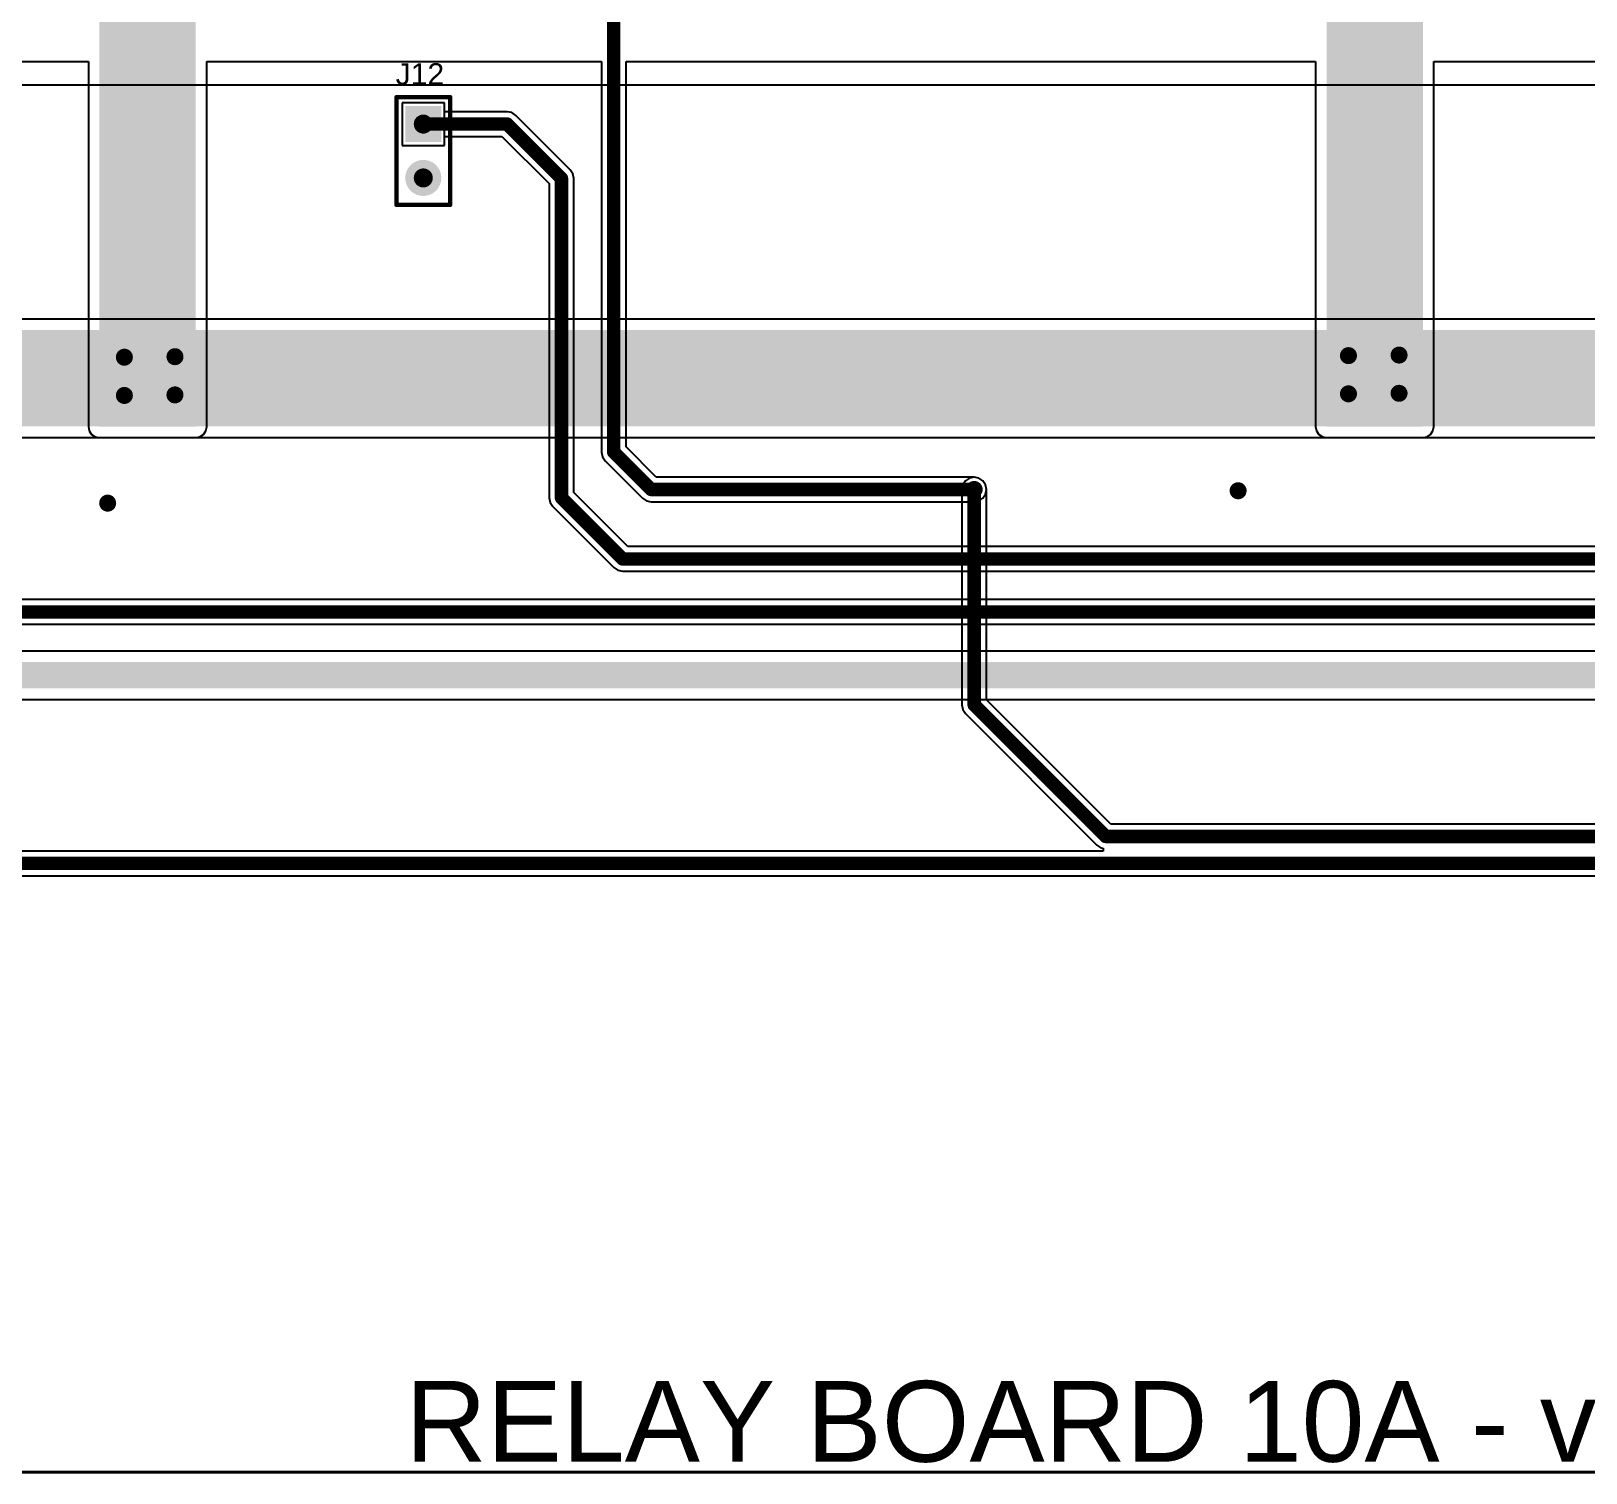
# Model space of a CAD drawing. Header units: millimetres. Extents: x -9 to 259, y -9 to 194.
# Drawn here: x 82.1 to 155.4, y -9.2 to 58.8 of the extents above; entities that cross this region are included whole.
import ezdxf

# ---------------------------------------------------------------- set-up
doc = ezdxf.new("R2010")
doc.units = ezdxf.units.MM
for name, color, linetype in [('BottomLayer', 5, 'Continuous'), ('BottomSolder', 6, 'Continuous'), ('MultiLayer', 9, 'Continuous'), ('PadHoleLayer', 156, 'Continuous'), ('TopLayer', 1, 'Continuous'), ('TopOverlay', 2, 'Continuous'), ('TopSolder', 216, 'Continuous'), ('ViaHoleLayer', 16, 'Continuous')]:
    doc.layers.add(name, color=color, linetype=linetype)
doc.styles.add('Arial', font='', dxfattribs={"height": 0.2})
doc.styles.get('Arial').set_extended_font_data('Arial')

# ---------------------------------------------------------------- blocks, each defined once
blk = doc.blocks.new('HDR1X2__F_______23')
at = {"layer": 'BottomLayer'}
blk.add_hatch(color=5, dxfattribs=at).paths.add_polyline_path([(-2.02, 0.75), (-0.52, 0.75), (-0.52, -0.75), (-2.02, -0.75)])
h = blk.add_hatch(color=5, dxfattribs=at)
edge = h.paths.add_edge_path()
edge.add_arc((1.27, 0), 0.75, 0, 360)
at = {"layer": 'BottomSolder'}
blk.add_hatch(color=6, dxfattribs=at).paths.add_polyline_path([(-2.122, 0.852), (-0.418, 0.852), (-0.418, -0.852), (-2.122, -0.852)])
h = blk.add_hatch(color=6, dxfattribs=at)
edge = h.paths.add_edge_path()
edge.add_arc((1.27, 0), 0.852, 0, 360)
at = {"layer": 'MultiLayer'}
blk.add_hatch(color=9, dxfattribs=at).paths.add_polyline_path([(-2.02, 0.75), (-0.52, 0.75), (-0.52, -0.75), (-2.02, -0.75)])
h = blk.add_hatch(color=9, dxfattribs=at)
edge = h.paths.add_edge_path()
edge.add_arc((1.27, 0), 0.75, 0, 360)
at = {"layer": 'PadHoleLayer'}
h = blk.add_hatch(color=156, dxfattribs=at)
edge = h.paths.add_edge_path()
edge.add_arc((-1.27, 0), 0.45, 0, 360)
h = blk.add_hatch(color=156, dxfattribs=at)
edge = h.paths.add_edge_path()
edge.add_arc((1.27, 0), 0.45, 0, 360)
at = {"layer": 'TopLayer'}
blk.add_hatch(color=1, dxfattribs=at).paths.add_polyline_path([(-2.02, 0.75), (-0.52, 0.75), (-0.52, -0.75), (-2.02, -0.75)])
h = blk.add_hatch(color=1, dxfattribs=at)
edge = h.paths.add_edge_path()
edge.add_arc((1.27, 0), 0.75, 0, 360)
at = {"layer": 'TopSolder'}
blk.add_hatch(color=216, dxfattribs=at).paths.add_polyline_path([(-2.122, 0.852), (-0.418, 0.852), (-0.418, -0.852), (-2.122, -0.852)])
h = blk.add_hatch(color=216, dxfattribs=at)
edge = h.paths.add_edge_path()
edge.add_arc((1.27, 0), 0.852, 0, 360)
at = {"layer": 'TopOverlay', "const_width": 0.2}
for points in [[(2.54, 1.27), (-2.54, 1.27)], [(-2.54, -1.27), (-2.54, 1.27)], [(2.54, -1.27), (2.54, 1.27)], [(2.54, -1.27), (-2.54, -1.27)]]:
    blk.add_lwpolyline(points, dxfattribs=at)
at = {"layer": 'TopOverlay', "const_width": 0.1}
for points in [[(-2.59, 1.27, 1), (-2.49, 1.27, 1)], [(-2.59, 1.27, 1), (-2.49, 1.27, 1)], [(2.49, 1.27, 1), (2.59, 1.27, 1)], [(2.49, 1.27, 1), (2.59, 1.27, 1)], [(-2.59, -1.27, 1), (-2.49, -1.27, 1)], [(-2.59, -1.27, 1), (-2.49, -1.27, 1)], [(2.49, -1.27, 1), (2.59, -1.27, 1)], [(2.49, -1.27, 1), (2.59, -1.27, 1)]]:
    blk.add_lwpolyline(points, format="xyb", close=True, dxfattribs=at)

msp = doc.modelspace()

# ---------------------------------------------------------------- hatches: boundary and pattern name
at = {"layer": 'BottomLayer'}
msp.add_hatch(color=5, dxfattribs=at).paths.add_polyline_path([(201.727, 44.664), (27.381, 44.664), (27.381, 40.121), (201.727, 40.121)])
h = msp.add_hatch(color=5, dxfattribs=at)
edge = h.paths.add_edge_path()
edge.add_arc((86.462, 43.383), 0.3, 0, 360)
h = msp.add_hatch(color=5, dxfattribs=at)
edge = h.paths.add_edge_path()
edge.add_arc((88.849, 43.409), 0.3, 0, 360)
h = msp.add_hatch(color=5, dxfattribs=at)
edge = h.paths.add_edge_path()
edge.add_arc((144.221, 43.459), 0.3, 0, 360)
h = msp.add_hatch(color=5, dxfattribs=at)
edge = h.paths.add_edge_path()
edge.add_arc((146.609, 43.485), 0.3, 0, 360)
h = msp.add_hatch(color=5, dxfattribs=at)
edge = h.paths.add_edge_path()
edge.add_arc((86.462, 41.58), 0.3, 0, 360)
h = msp.add_hatch(color=5, dxfattribs=at)
edge = h.paths.add_edge_path()
edge.add_arc((88.849, 41.605), 0.3, 0, 360)
h = msp.add_hatch(color=5, dxfattribs=at)
edge = h.paths.add_edge_path()
edge.add_arc((144.221, 41.656), 0.3, 0, 360)
h = msp.add_hatch(color=5, dxfattribs=at)
edge = h.paths.add_edge_path()
edge.add_arc((146.609, 41.681), 0.3, 0, 360)
h = msp.add_hatch(color=5, dxfattribs=at)
edge = h.paths.add_edge_path()
edge.add_arc((126.56, 37.145), 0.3, 0, 360)
h = msp.add_hatch(color=5, dxfattribs=at)
edge = h.paths.add_edge_path()
edge.add_arc((85.674, 36.5), 0.3, 0, 360)
h = msp.add_hatch(color=5, dxfattribs=at)
edge = h.paths.add_edge_path()
edge.add_arc((139.014, 37.084), 0.3, 0, 360)
at = {"layer": 'BottomSolder'}
h = msp.add_hatch(color=6, dxfattribs=at)
edge = h.paths.add_edge_path()
edge.add_arc((86.462, 43.383), 0.402, 0, 360)
h = msp.add_hatch(color=6, dxfattribs=at)
edge = h.paths.add_edge_path()
edge.add_arc((88.849, 43.409), 0.402, 0, 360)
h = msp.add_hatch(color=6, dxfattribs=at)
edge = h.paths.add_edge_path()
edge.add_arc((144.221, 43.459), 0.402, 0, 360)
h = msp.add_hatch(color=6, dxfattribs=at)
edge = h.paths.add_edge_path()
edge.add_arc((146.609, 43.485), 0.402, 0, 360)
h = msp.add_hatch(color=6, dxfattribs=at)
edge = h.paths.add_edge_path()
edge.add_arc((86.462, 41.58), 0.402, 0, 360)
h = msp.add_hatch(color=6, dxfattribs=at)
edge = h.paths.add_edge_path()
edge.add_arc((88.849, 41.605), 0.402, 0, 360)
h = msp.add_hatch(color=6, dxfattribs=at)
edge = h.paths.add_edge_path()
edge.add_arc((144.221, 41.656), 0.402, 0, 360)
h = msp.add_hatch(color=6, dxfattribs=at)
edge = h.paths.add_edge_path()
edge.add_arc((146.609, 41.681), 0.402, 0, 360)
h = msp.add_hatch(color=6, dxfattribs=at)
edge = h.paths.add_edge_path()
edge.add_arc((126.56, 37.145), 0.402, 0, 360)
h = msp.add_hatch(color=6, dxfattribs=at)
edge = h.paths.add_edge_path()
edge.add_arc((139.014, 37.084), 0.402, 0, 360)
h = msp.add_hatch(color=6, dxfattribs=at)
edge = h.paths.add_edge_path()
edge.add_arc((85.674, 36.5), 0.402, 0, 360)
at = {"layer": 'TopLayer'}
for points in [[(85.285, 125.857), (85.285, 40.107), (89.828, 40.107), (89.828, 125.857)], [(143.188, 125.857), (143.188, 40.107), (147.731, 40.107), (147.731, 125.857)], [(233.645, 29.007), (29.439, 29.007), (29.439, 27.762), (233.645, 27.762)]]:
    msp.add_hatch(color=1, dxfattribs=at).paths.add_polyline_path(points)
h = msp.add_hatch(color=1, dxfattribs=at)
edge = h.paths.add_edge_path()
edge.add_arc((86.462, 43.383), 0.3, 0, 360)
h = msp.add_hatch(color=1, dxfattribs=at)
edge = h.paths.add_edge_path()
edge.add_arc((88.849, 43.409), 0.3, 0, 360)
h = msp.add_hatch(color=1, dxfattribs=at)
edge = h.paths.add_edge_path()
edge.add_arc((144.221, 43.459), 0.3, 0, 360)
h = msp.add_hatch(color=1, dxfattribs=at)
edge = h.paths.add_edge_path()
edge.add_arc((146.609, 43.485), 0.3, 0, 360)
h = msp.add_hatch(color=1, dxfattribs=at)
edge = h.paths.add_edge_path()
edge.add_arc((86.462, 41.58), 0.3, 0, 360)
h = msp.add_hatch(color=1, dxfattribs=at)
edge = h.paths.add_edge_path()
edge.add_arc((88.849, 41.605), 0.3, 0, 360)
h = msp.add_hatch(color=1, dxfattribs=at)
edge = h.paths.add_edge_path()
edge.add_arc((144.221, 41.656), 0.3, 0, 360)
h = msp.add_hatch(color=1, dxfattribs=at)
edge = h.paths.add_edge_path()
edge.add_arc((146.609, 41.681), 0.3, 0, 360)
h = msp.add_hatch(color=1, dxfattribs=at)
edge = h.paths.add_edge_path()
edge.add_arc((126.56, 37.145), 0.3, 0, 360)
h = msp.add_hatch(color=1, dxfattribs=at)
edge = h.paths.add_edge_path()
edge.add_arc((85.674, 36.5), 0.3, 0, 360)
h = msp.add_hatch(color=1, dxfattribs=at)
edge = h.paths.add_edge_path()
edge.add_arc((139.014, 37.084), 0.3, 0, 360)
at = {"layer": 'TopSolder'}
h = msp.add_hatch(color=216, dxfattribs=at)
edge = h.paths.add_edge_path()
edge.add_arc((86.462, 43.383), 0.402, 0, 360)
h = msp.add_hatch(color=216, dxfattribs=at)
edge = h.paths.add_edge_path()
edge.add_arc((88.849, 43.409), 0.402, 0, 360)
h = msp.add_hatch(color=216, dxfattribs=at)
edge = h.paths.add_edge_path()
edge.add_arc((144.221, 43.459), 0.402, 0, 360)
h = msp.add_hatch(color=216, dxfattribs=at)
edge = h.paths.add_edge_path()
edge.add_arc((146.609, 43.485), 0.402, 0, 360)
h = msp.add_hatch(color=216, dxfattribs=at)
edge = h.paths.add_edge_path()
edge.add_arc((86.462, 41.58), 0.402, 0, 360)
h = msp.add_hatch(color=216, dxfattribs=at)
edge = h.paths.add_edge_path()
edge.add_arc((88.849, 41.605), 0.402, 0, 360)
h = msp.add_hatch(color=216, dxfattribs=at)
edge = h.paths.add_edge_path()
edge.add_arc((144.221, 41.656), 0.402, 0, 360)
h = msp.add_hatch(color=216, dxfattribs=at)
edge = h.paths.add_edge_path()
edge.add_arc((146.609, 41.681), 0.402, 0, 360)
h = msp.add_hatch(color=216, dxfattribs=at)
edge = h.paths.add_edge_path()
edge.add_arc((126.56, 37.145), 0.402, 0, 360)
h = msp.add_hatch(color=216, dxfattribs=at)
edge = h.paths.add_edge_path()
edge.add_arc((139.014, 37.084), 0.402, 0, 360)
h = msp.add_hatch(color=216, dxfattribs=at)
edge = h.paths.add_edge_path()
edge.add_arc((85.674, 36.5), 0.402, 0, 360)
at = {"layer": 'ViaHoleLayer'}
h = msp.add_hatch(color=16, dxfattribs=at)
edge = h.paths.add_edge_path()
edge.add_arc((86.462, 43.383), 0.15, 0, 360)
h = msp.add_hatch(color=16, dxfattribs=at)
edge = h.paths.add_edge_path()
edge.add_arc((88.849, 43.409), 0.15, 0, 360)
h = msp.add_hatch(color=16, dxfattribs=at)
edge = h.paths.add_edge_path()
edge.add_arc((144.221, 43.459), 0.15, 0, 360)
h = msp.add_hatch(color=16, dxfattribs=at)
edge = h.paths.add_edge_path()
edge.add_arc((146.609, 43.485), 0.15, 0, 360)
h = msp.add_hatch(color=16, dxfattribs=at)
edge = h.paths.add_edge_path()
edge.add_arc((146.609, 41.681), 0.15, 0, 360)
h = msp.add_hatch(color=16, dxfattribs=at)
edge = h.paths.add_edge_path()
edge.add_arc((86.462, 41.58), 0.15, 0, 360)
h = msp.add_hatch(color=16, dxfattribs=at)
edge = h.paths.add_edge_path()
edge.add_arc((88.849, 41.605), 0.15, 0, 360)
h = msp.add_hatch(color=16, dxfattribs=at)
edge = h.paths.add_edge_path()
edge.add_arc((144.221, 41.656), 0.15, 0, 360)
h = msp.add_hatch(color=16, dxfattribs=at)
edge = h.paths.add_edge_path()
edge.add_arc((126.56, 37.145), 0.15, 0, 360)
h = msp.add_hatch(color=16, dxfattribs=at)
edge = h.paths.add_edge_path()
edge.add_arc((139.014, 37.084), 0.15, 0, 360)
h = msp.add_hatch(color=16, dxfattribs=at)
edge = h.paths.add_edge_path()
edge.add_arc((85.674, 36.5), 0.15, 0, 360)

# ---------------------------------------------------------------- linework, layer by layer
at = {"layer": 'BottomLayer'}
for p, q in [((-9.22, 56.236), (238.034, 56.236)), ((101.571, 55.385), (99.563, 55.385)), ((99.563, 55.385), (99.563, 53.377)), ((101.571, 53.377), (101.571, 55.385)), ((99.563, 53.377), (101.571, 53.377)), ((201.727, 45.182), (27.381, 45.182)), ((27.381, 39.603), (183.756, 39.603)), ((126.148, 37.557), (126.022, 37.368)), ((126.337, 37.683), (126.148, 37.557)), ((126.56, 37.728), (126.337, 37.683)), ((126.783, 37.683), (126.56, 37.728)), ((126.972, 37.557), (126.783, 37.683)), ((127.098, 37.368), (126.972, 37.557)), ((126.022, 37.368), (125.977, 37.145)), ((125.977, 37.145), (125.977, 26.983)), ((127.143, 37.145), (127.098, 37.368)), ((127.143, 27.225), (127.143, 37.145)), ((133.007, 21.36), (127.143, 27.225)), ((125.977, 26.983), (126.022, 26.76)), ((126.022, 26.76), (126.148, 26.571)), ((126.148, 26.571), (132.354, 20.365)), ((183.949, 21.36), (133.007, 21.36)), ((132.641, 20.09), (74.867, 20.09)), ((132.354, 20.365), (132.543, 20.239)), ((132.543, 20.239), (132.653, 20.217)), ((132.653, 20.217), (132.641, 20.09)), ((74.625, 18.924), (184.074, 18.924)), ((258.191, -9.195), (-9.22, -9.195))]:
    msp.add_line(p, q, dxfattribs=at)
at = {"layer": 'BottomLayer', "const_width": 0.635}
for points in [[(126.56, 26.983), (126.56, 37.145)], [(126.56, 26.983), (132.766, 20.777)], [(132.766, 20.777), (184.074, 20.777)], [(74.625, 19.507), (184.074, 19.507)]]:
    msp.add_lwpolyline(points, dxfattribs=at)
at = {"layer": 'BottomLayer', "const_width": 0.318}
for points in [[(126.401, 37.145, 1), (126.719, 37.145, 1)], [(126.401, 26.983, 1), (126.719, 26.983, 1)], [(126.401, 26.983, 1), (126.719, 26.983, 1)], [(132.607, 20.777, 1), (132.925, 20.777, 1)], [(132.607, 20.777, 1), (132.925, 20.777, 1)]]:
    msp.add_lwpolyline(points, format="xyb", close=True, dxfattribs=at)
at = {"layer": 'TopLayer'}
for p, q in [((52.257, 57.327), (84.767, 57.327)), ((84.767, 57.327), (84.767, 40.107)), ((90.346, 40.107), (90.346, 57.327)), ((90.346, 57.327), (108.97, 57.327)), ((108.97, 57.327), (108.97, 38.91)), ((110.136, 39.152), (110.136, 57.327)), ((110.136, 57.327), (142.67, 57.327)), ((142.67, 57.327), (142.67, 40.107)), ((148.249, 40.107), (148.249, 57.327)), ((148.249, 57.327), (166.874, 57.327)), ((101.571, 55.385), (99.563, 55.385)), ((99.563, 55.385), (99.563, 53.377)), ((101.571, 54.964), (101.571, 55.385)), ((104.521, 54.964), (101.571, 54.964)), ((104.744, 54.92), (104.521, 54.964)), ((104.933, 54.793), (104.744, 54.92)), ((107.498, 52.228), (104.933, 54.793)), ((101.571, 53.377), (101.571, 53.799)), ((101.571, 53.799), (104.28, 53.799)), ((104.28, 53.799), (106.504, 51.575)), ((99.563, 53.377), (101.571, 53.377)), ((107.625, 52.039), (107.498, 52.228)), ((106.504, 51.575), (106.504, 36.754)), ((107.669, 51.816), (107.625, 52.039)), ((107.669, 36.995), (107.669, 51.816)), ((84.767, 40.107), (84.806, 39.908)), ((84.806, 39.908), (84.918, 39.74)), ((84.918, 39.74), (85.086, 39.628)), ((85.086, 39.628), (85.285, 39.589)), ((89.828, 39.589), (90.026, 39.628)), ((90.026, 39.628), (90.194, 39.74)), ((90.194, 39.74), (90.306, 39.908)), ((90.306, 39.908), (90.346, 40.107)), ((142.67, 40.107), (142.71, 39.908)), ((142.71, 39.908), (142.822, 39.74)), ((142.822, 39.74), (142.99, 39.628)), ((142.99, 39.628), (143.188, 39.589)), ((147.731, 39.589), (147.93, 39.628)), ((147.93, 39.628), (148.098, 39.74)), ((148.098, 39.74), (148.21, 39.908)), ((148.21, 39.908), (148.249, 40.107)), ((85.285, 39.589), (89.828, 39.589)), ((108.97, 38.91), (109.015, 38.687)), ((111.56, 37.728), (110.136, 39.152)), ((143.188, 39.589), (147.731, 39.589)), ((109.015, 38.687), (109.141, 38.498)), ((109.141, 38.498), (110.906, 36.733)), ((126.56, 37.728), (111.56, 37.728)), ((126.783, 37.683), (126.56, 37.728)), ((126.972, 37.557), (126.783, 37.683)), ((127.098, 37.368), (126.972, 37.557)), ((106.504, 36.754), (106.548, 36.531)), ((110.213, 34.452), (107.669, 36.995)), ((110.906, 36.733), (111.095, 36.607)), ((126.783, 36.607), (126.972, 36.733)), ((126.972, 36.733), (127.098, 36.922)), ((127.143, 37.145), (127.098, 37.368)), ((127.098, 36.922), (127.143, 37.145)), ((106.548, 36.531), (106.674, 36.342)), ((106.674, 36.342), (109.559, 33.457)), ((111.095, 36.607), (111.318, 36.562)), ((111.318, 36.562), (126.56, 36.562)), ((126.56, 36.562), (126.783, 36.607)), ((253.4, 34.452), (110.213, 34.452)), ((109.559, 33.457), (109.748, 33.331)), ((109.748, 33.331), (109.971, 33.286)), ((109.971, 33.286), (253.4, 33.286)), ((253.25, 31.952), (52.499, 31.952)), ((52.257, 30.786), (253.25, 30.786)), ((233.645, 29.525), (32.468, 29.525)), ((29.439, 27.244), (231.856, 27.244)), ((258.216, -9.246), (14.412, -9.246))]:
    msp.add_line(p, q, dxfattribs=at)
at = {"layer": 'TopLayer', "const_width": 0.635}
for points in [[(109.553, 38.91), (109.553, 119.367)], [(100.567, 54.381), (104.521, 54.381)], [(104.521, 54.381), (107.086, 51.816)], [(107.086, 36.754), (107.086, 51.816)], [(109.553, 38.91), (111.318, 37.145)], [(111.318, 37.145), (126.56, 37.145)], [(107.086, 36.754), (109.971, 33.869)], [(109.971, 33.869), (254.454, 33.869)], [(52.257, 31.369), (254.454, 31.369)]]:
    msp.add_lwpolyline(points, dxfattribs=at)
at = {"layer": 'TopLayer', "const_width": 0.318}
for points in [[(100.408, 54.381, 1), (100.726, 54.381, 1)], [(104.362, 54.381, 1), (104.68, 54.381, 1)], [(104.362, 54.381, 1), (104.68, 54.381, 1)], [(106.928, 51.816, 1), (107.245, 51.816, 1)], [(106.928, 51.816, 1), (107.245, 51.816, 1)], [(109.394, 38.91, 1), (109.712, 38.91, 1)], [(109.394, 38.91, 1), (109.712, 38.91, 1)], [(111.159, 37.145, 1), (111.477, 37.145, 1)], [(111.159, 37.145, 1), (111.477, 37.145, 1)], [(126.401, 37.145, 1), (126.719, 37.145, 1)], [(106.928, 36.754, 1), (107.245, 36.754, 1)], [(106.928, 36.754, 1), (107.245, 36.754, 1)], [(109.813, 33.869, 1), (110.13, 33.869, 1)], [(109.813, 33.869, 1), (110.13, 33.869, 1)]]:
    msp.add_lwpolyline(points, format="xyb", close=True, dxfattribs=at)

# ---------------------------------------------------------------- block references
at = {"rotation": 270}
msp.add_blockref('HDR1X2__F_______23', (100.567, 53.111), dxfattribs=at)

# ---------------------------------------------------------------- texts
at = {"layer": 'TopOverlay', "style": 'Arial'}
msp.add_text('J12', height=1.016, dxfattribs=at).set_placement((99.264, 56.236))
msp.add_text('RELAY BOARD 10A - v1.0', height=3.81, rotation=360, dxfattribs=at).set_placement((99.719, -8.719))

doc.saveas('drawing.dxf')
